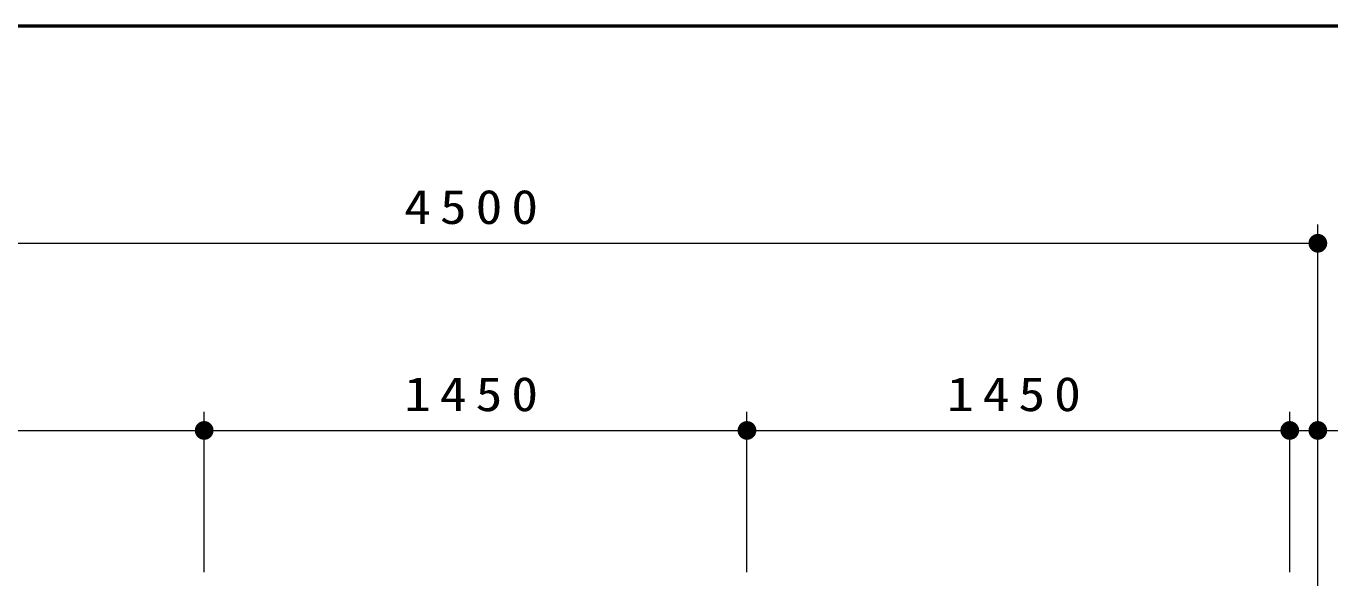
# Model space of a CAD drawing. Units: millimetres on the paper, scale 1:50. Extents: x -385 to 0, y -12 to 267.
# Drawn here: x -319.4 to -249.8, y 237.5 to 267 of the extents above; entities that cross this region are included whole.
import ezdxf

# ---------------------------------------------------------------- set-up
doc = ezdxf.new("R2010")
doc.units = ezdxf.units.MM
doc.layers.add('LY_1', color=7, linetype='Continuous', lineweight=25)
doc.layers.add('LY_2', color=7, linetype='Continuous', lineweight=13)
doc.styles.add('ＭＳ ゴシック', font='')
doc.styles.get('ＭＳ ゴシック').set_extended_font_data('MS Gothic')

# ---------------------------------------------------------------- blocks, each defined once
blk = doc.blocks.new('filled_dot')
at = {"color": 0, "linetype": 'Continuous', "lineweight": -2, "const_width": 1.25}
blk.add_lwpolyline([(-0.625, 0, 1), (0.625, 0, 1)], format="xyb", close=True, dxfattribs=at)

msp = doc.modelspace()

# ---------------------------------------------------------------- linework, layer by layer
at = {"layer": 'LY_1', "lineweight": 13}
for p, q in [((-250.424, 236.674), (-250.424, 256.397)), ((-340.424, 255.397), (-250.424, 255.397)), ((-309.924, 237.818), (-309.924, 246.397)), ((-280.924, 237.818), (-280.924, 246.397)), ((-251.924, 237.818), (-251.924, 246.397)), ((-338.924, 245.397), (-309.924, 245.397)), ((-309.924, 245.397), (-280.924, 245.397)), ((-280.924, 245.397), (-251.924, 245.397)), ((-251.924, 245.397), (-245.87, 245.397))]:
    msp.add_line(p, q, dxfattribs=at)
at = {"layer": 'LY_2', "lineweight": 50}
msp.add_line((0, 267), (-385, 267), dxfattribs=at)

# ---------------------------------------------------------------- block references
at = {"layer": 'LY_1', "lineweight": 13, "xscale": 0.4, "yscale": 0.4, "rotation": 180}
for p in [(-250.424, 255.397), (-309.924, 245.397), (-280.924, 245.397), (-251.924, 245.397), (-250.424, 245.397)]:
    msp.add_blockref('filled_dot', p, dxfattribs=at)
at = {"layer": 'LY_1', "lineweight": 13, "xscale": 0.4, "yscale": 0.4}
for p in [(-309.924, 245.397), (-280.924, 245.397), (-251.924, 245.397)]:
    msp.add_blockref('filled_dot', p, dxfattribs=at)

# ---------------------------------------------------------------- texts
at = {"layer": 'LY_1', "char_height": 1.833, "attachment_point": 8, "style": 'ＭＳ ゴシック'}
for s, insert in [('\\T1.33;\\W1.15;4500', (-295.424, 256.397)), ('\\T1.33;\\W1.15;1450', (-295.424, 246.397)), ('\\T1.33;\\W1.15;1450', (-266.424, 246.397))]:
    msp.add_mtext(s, dxfattribs=dict(at, insert=insert))

doc.saveas('drawing.dxf')
